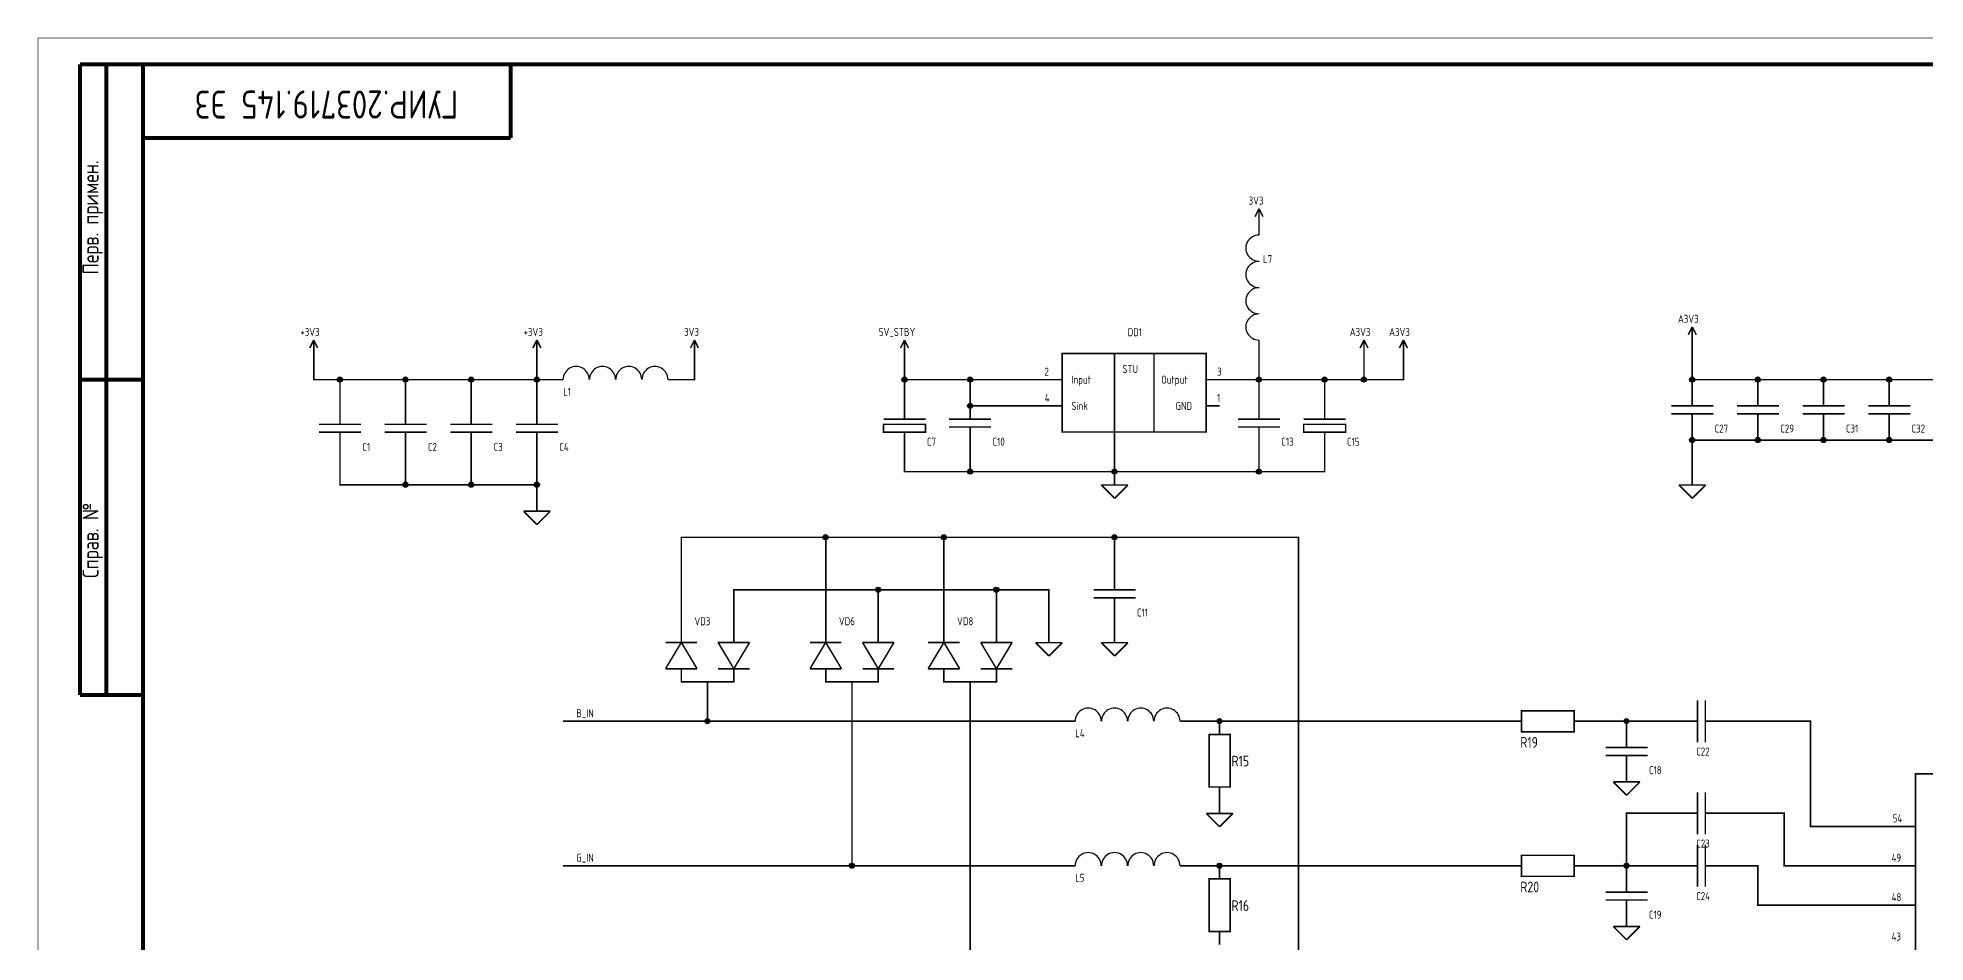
# Model space of a CAD drawing. Header units: millimetres. Extents: x 0 to 594, y 0 to 420.
# Drawn here: x 0 to 359.4, y 248 to 420 of the extents above; entities that cross this region are included whole.
import ezdxf

# ---------------------------------------------------------------- set-up
doc = ezdxf.new("R2010")
doc.units = ezdxf.units.MM
doc.layers.add('Sheet', color=7, linetype='Continuous')
doc.styles.get("Standard").update_dxf_attribs({"font": 'gost.TTF', "oblique": 15})

msp = doc.modelspace()

# ---------------------------------------------------------------- linework, layer by layer
at = {"layer": 'Sheet'}
for points, const_width in [([(0, 420), (593.96, 420), (593.96, 0.04), (0, 0.04), (0, 420)], 0.0991), ([(8, 415), (8, 295)], 0.749), ([(20, 415), (8, 415)], 0.749), ([(13, 415), (13, 295)], 0.749), ([(20, 415), (589, 415)], 0.749), ([(20, 415), (20, 5)], 0.749), ([(90, 401), (90, 415)], 0.749), ([(20, 401), (90, 401)], 0.749), ([(232.5, 387.54), (231.74, 386.02)], 0.3), ([(232.5, 387.54), (233.26, 386.02)], 0.3), ([(232.5, 385), (232.5, 387.54)], 0.3), ([(232.5, 382.5), (232.5, 385)], 0.3), ([(315, 365.04), (314.24, 363.52)], 0.3), ([(315, 365.04), (315.76, 363.52)], 0.3), ([(315, 362.5), (315, 365.04)], 0.3), ([(52.5, 362.54), (51.74, 361.02)], 0.3), ([(52.5, 362.54), (53.26, 361.02)], 0.3), ([(52.5, 360), (52.5, 362.54)], 0.3), ([(97.5, 355), (95, 355), (95, 355), (82.5, 355), (70, 355), (57.5, 355), (57.5, 355), (52.5, 355), (52.5, 360)], 0.3), ([(95, 362.54), (94.24, 361.02)], 0.3), ([(95, 362.54), (95.76, 361.02)], 0.3), ([(95, 360), (95, 362.54)], 0.3), ([(95, 355), (95, 360)], 0.3), ([(122.5, 355), (125, 355), (125, 360)], 0.3), ([(125, 362.54), (124.24, 361.02)], 0.3), ([(125, 362.54), (125.76, 361.02)], 0.3), ([(125, 360), (125, 362.54)], 0.3), ([(165, 362.54), (164.24, 361.02)], 0.3), ([(165, 362.54), (165.76, 361.02)], 0.3), ([(165, 360), (165, 362.54)], 0.3), ([(165, 355), (165, 360)], 0.3), ([(195, 360), (222.46, 360), (222.46, 345.04), (195, 345.04), (195, 360)], 0.3), ([(205, 360), (205, 345)], 0.3), ([(212.5, 360), (212.5, 345)], 0.3), ([(232.5, 360), (232.5, 355), (225, 355)], 0.3), ([(232.5, 362.5), (232.5, 360)], 0.3), ([(245, 355), (252.5, 355), (252.5, 360)], 0.3), ([(252.5, 362.54), (251.74, 361.02)], 0.3), ([(252.5, 362.54), (253.26, 361.02)], 0.3), ([(252.5, 360), (252.5, 362.54)], 0.3), ([(252.5, 355), (260, 355), (260, 360)], 0.3), ([(260, 362.54), (259.24, 361.02)], 0.3), ([(260, 362.54), (260.76, 361.02)], 0.3), ([(260, 360), (260, 362.54)], 0.3), ([(315, 355), (315, 362.5)], 0.3), ([(20, 355), (8, 355)], 0.749), ([(57.5, 355), (57.5, 349)], 0.3), ([(70, 355), (70, 349)], 0.3), ([(82.5, 355), (82.5, 349)], 0.3), ([(95, 355), (95, 349)], 0.3), ([(100, 355), (97.5, 355)], 0.3), ([(120, 355), (122.5, 355)], 0.3), ([(177.5, 355), (165, 355), (165, 350)], 0.3), ([(192.5, 355), (177.5, 355), (177.5, 350), (192.5, 350)], 0.3), ([(195, 355), (192.5, 355)], 0.3), ([(222.5, 355), (225, 355)], 0.3), ([(232.5, 355), (232.5, 350)], 0.3), ([(232.5, 355), (245, 355), (245, 350)], 0.3), ([(390, 352.5), (390, 355), (377.5, 355), (365, 355), (352.5, 355), (340, 355), (327.5, 355), (315, 355), (315, 352.5)], 0.3), ([(315, 350), (315, 352.5)], 0.3), ([(327.5, 355), (327.5, 352.5)], 0.3), ([(327.5, 350), (327.5, 352.5)], 0.3), ([(340, 355), (340, 352.5)], 0.3), ([(340, 350), (340, 352.5)], 0.3), ([(352.5, 355), (352.5, 352.5)], 0.3), ([(352.5, 350), (352.5, 352.5)], 0.3), ([(57.5, 346.5), (57.5, 349)], 0.3), ([(70, 346.5), (70, 349)], 0.3), ([(82.5, 346.5), (82.5, 349)], 0.3), ([(95, 346.5), (95, 349)], 0.3), ([(165, 347.5), (165, 350)], 0.3), ([(177.5, 347.5), (177.5, 350)], 0.3), ([(195, 350), (192.5, 350)], 0.3), ([(222.5, 350), (225, 350)], 0.3), ([(232.5, 347.5), (232.5, 350)], 0.3), ([(245, 347.5), (245, 350)], 0.3), ([(311, 350), (319, 350)], 0.3), ([(319, 348.5), (311, 348.5)], 0.3), ([(315, 348.5), (315, 346)], 0.3), ([(323.5, 350), (331.5, 350)], 0.3), ([(331.5, 348.5), (323.5, 348.5)], 0.3), ([(327.5, 348.5), (327.5, 346)], 0.3), ([(336, 350), (344, 350)], 0.3), ([(344, 348.5), (336, 348.5)], 0.3), ([(340, 348.5), (340, 346)], 0.3), ([(348.5, 350), (356.5, 350)], 0.3), ([(356.5, 348.5), (348.5, 348.5)], 0.3), ([(352.5, 348.5), (352.5, 346)], 0.3), ([(53.5, 346.5), (61.5, 346.5)], 0.3), ([(61.5, 345), (53.5, 345)], 0.3), ([(57.5, 345), (57.5, 342.5)], 0.3), ([(66, 346.5), (74, 346.5)], 0.3), ([(74, 345), (66, 345)], 0.3), ([(70, 345), (70, 342.5)], 0.3), ([(78.5, 346.5), (86.5, 346.5)], 0.3), ([(86.5, 345), (78.5, 345)], 0.3), ([(82.5, 345), (82.5, 342.5)], 0.3), ([(91, 346.5), (99, 346.5)], 0.3), ([(99, 345), (91, 345)], 0.3), ([(95, 345), (95, 342.5)], 0.3), ([(161, 347.5), (169, 347.5)], 0.3), ([(169, 346.5), (161, 346.5), (161, 345), (169, 345), (169, 346.5)], 0.3), ([(165, 345), (165, 343.5)], 0.3), ([(173.5, 347.5), (181.5, 347.5)], 0.3), ([(181.5, 346), (173.5, 346)], 0.3), ([(177.5, 346), (177.5, 343.5)], 0.3), ([(177.5, 337.5), (205, 337.5), (205, 345)], 0.3), ([(228.5, 347.5), (236.5, 347.5)], 0.3), ([(236.5, 346), (228.5, 346)], 0.3), ([(232.5, 346), (232.5, 343.5)], 0.3), ([(241, 347.5), (249, 347.5)], 0.3), ([(249, 346.5), (241, 346.5), (241, 345), (249, 345), (249, 346.5)], 0.3), ([(245, 345), (245, 343.5)], 0.3), ([(315, 346), (315, 343.5), (327.5, 343.5), (340, 343.5), (352.5, 343.5), (365, 343.5), (377.5, 343.5), (390, 343.5), (390, 346)], 0.3), ([(327.5, 343.5), (327.5, 346)], 0.3), ([(340, 343.5), (340, 346)], 0.3), ([(352.5, 343.5), (352.5, 346)], 0.3), ([(57.5, 342.5), (57.5, 335), (70, 335), (82.5, 335), (95, 335), (95, 342.5)], 0.3), ([(70, 342.5), (70, 335)], 0.3), ([(82.5, 342.5), (82.5, 335)], 0.3), ([(165, 343.5), (165, 337.5), (177.5, 337.5), (177.5, 343.5)], 0.3), ([(205, 337.5), (232.5, 337.5), (232.5, 343.5)], 0.3), ([(232.5, 337.5), (245, 337.5), (245, 343.5)], 0.3), ([(315, 337.5), (315, 343.5)], 0.3), ([(95, 335), (95, 332.5)], 0.3), ([(202.46, 334.96), (207.54, 334.96)], 0.3), ([(202.46, 334.96), (205, 332.42)], 0.3), ([(205, 337.5), (205, 334.96)], 0.3), ([(207.54, 334.96), (205, 332.42)], 0.3), ([(312.46, 334.96), (317.54, 334.96)], 0.3), ([(312.46, 334.96), (315, 332.42)], 0.3), ([(315, 337.5), (315, 334.96)], 0.3), ([(317.54, 334.96), (315, 332.42)], 0.3), ([(95, 332.5), (95, 329.96)], 0.3), ([(92.46, 329.96), (97.54, 329.96)], 0.3), ([(92.46, 329.96), (95, 327.42)], 0.3), ([(97.54, 329.96), (95, 327.42)], 0.3), ([(122.5, 307.5), (122.5, 325), (150, 325), (172.5, 325), (205, 325), (240, 325), (240, 212.5), (240, 209)], 0.3), ([(150, 307.5), (150, 325)], 0.3), ([(172.5, 307.5), (172.5, 325)], 0.3), ([(205, 317.5), (205, 325)], 0.3), ([(205, 315), (205, 317.5)], 0.3), ([(132.5, 307.5), (132.5, 315), (160, 315), (182.5, 315), (192.5, 315), (192.5, 307.5)], 0.3), ([(160, 307.5), (160, 315)], 0.3), ([(182.5, 307.5), (182.5, 315)], 0.3), ([(201, 315), (209, 315)], 0.3), ([(209, 313.5), (201, 313.5)], 0.3), ([(205, 313.5), (205, 311)], 0.3), ([(205, 307.5), (205, 311)], 0.3), ([(122.5, 305), (122.5, 307.5)], 0.3), ([(132.5, 305), (132.5, 307.5)], 0.3), ([(150, 305), (150, 307.5)], 0.3), ([(160, 305), (160, 307.5)], 0.3), ([(172.5, 305), (172.5, 307.5)], 0.3), ([(182.5, 305), (182.5, 307.5)], 0.3), ([(192.5, 307.5), (192.5, 304.96)], 0.3), ([(205, 307.5), (205, 304.96)], 0.3), ([(119.5, 300), (122.5, 305)], 0.3), ([(125.5, 305), (119.5, 305)], 0.3), ([(125.5, 300), (122.5, 305)], 0.3), ([(129.5, 305), (135.5, 305)], 0.3), ([(129.5, 305), (132.5, 300)], 0.3), ([(135.5, 305), (132.5, 300)], 0.3), ([(147, 300), (150, 305)], 0.3), ([(153, 305), (147, 305)], 0.3), ([(153, 300), (150, 305)], 0.3), ([(157, 305), (163, 305)], 0.3), ([(157, 305), (160, 300)], 0.3), ([(163, 305), (160, 300)], 0.3), ([(169.5, 300), (172.5, 305)], 0.3), ([(175.5, 305), (169.5, 305)], 0.3), ([(175.5, 300), (172.5, 305)], 0.3), ([(179.5, 305), (185.5, 305)], 0.3), ([(179.5, 305), (182.5, 300)], 0.3), ([(185.5, 305), (182.5, 300)], 0.3), ([(189.96, 304.96), (195.04, 304.96)], 0.3), ([(189.96, 304.96), (192.5, 302.42)], 0.3), ([(195.04, 304.96), (192.5, 302.42)], 0.3), ([(202.46, 304.96), (207.54, 304.96)], 0.3), ([(202.46, 304.96), (205, 302.42)], 0.3), ([(207.54, 304.96), (205, 302.42)], 0.3), ([(125.5, 300), (119.5, 300)], 0.3), ([(122.5, 300), (122.5, 297.5), (132.5, 297.5), (132.5, 300)], 0.3), ([(129.5, 300), (135.5, 300)], 0.3), ([(153, 300), (147, 300)], 0.3), ([(150, 300), (150, 297.5), (160, 297.5), (160, 300)], 0.3), ([(157, 300), (163, 300)], 0.3), ([(175.5, 300), (169.5, 300)], 0.3), ([(172.5, 300), (172.5, 297.5), (182.5, 297.5), (182.5, 300)], 0.3), ([(179.5, 300), (185.5, 300)], 0.3), ([(8, 295), (20, 295)], 0.749), ([(127.5, 297.5), (127.5, 295)], 0.3), ([(127.5, 295), (127.5, 290)], 0.3), ([(155, 297.5), (155, 295)], 0.3), ([(155, 295), (155, 262.5)], 0.3), ([(177.5, 297.5), (177.5, 295)], 0.3), ([(177.5, 295), (177.5, 240)], 0.3), ([(282.5, 290), (282.5, 292), (292.5, 292), (292.5, 288), (282.5, 288), (282.5, 290)], 0.3), ([(316, 286), (316, 294)], 0.3), ([(317.5, 294), (317.5, 286)], 0.3), ([(195, 290), (127.5, 290), (100, 290)], 0.3), ([(197.5, 290), (195, 290)], 0.3), ([(217.5, 290), (220, 290)], 0.3), ([(220, 290), (225, 290), (280, 290)], 0.3), ([(225, 277.5), (223, 277.5), (223, 287.5), (227, 287.5), (227, 277.5), (225, 277.5)], 0.3), ([(225, 287.5), (225, 290)], 0.3), ([(282.5, 290), (280, 290)], 0.3), ([(292.5, 290), (295, 290)], 0.3), ([(295, 290), (302.5, 290)], 0.3), ([(313.5, 290), (302.5, 290), (302.5, 287.5)], 0.3), ([(302.5, 285), (302.5, 287.5)], 0.3), ([(316, 290), (313.5, 290)], 0.3), ([(317.5, 290), (320, 290)], 0.3), ([(350, 270), (337.5, 270), (337.5, 290), (320, 290)], 0.3), ([(298.5, 285), (306.5, 285)], 0.3), ([(306.5, 283.5), (298.5, 283.5)], 0.3), ([(302.5, 283.5), (302.5, 281)], 0.3), ([(302.5, 281), (302.5, 278.46)], 0.3), ([(225, 277.5), (225, 275)], 0.3), ([(299.96, 278.46), (305.04, 278.46)], 0.3), ([(299.96, 278.46), (302.5, 275.92)], 0.3), ([(305.04, 278.46), (302.5, 275.92)], 0.3), ([(357.5, 280), (419.96, 280), (419.96, 182.54), (357.5, 182.54), (357.5, 280)], 0.3), ([(225, 275), (225, 272.46)], 0.3), ([(316, 268.5), (316, 276.5)], 0.3), ([(317.5, 276.5), (317.5, 268.5)], 0.3), ([(222.46, 272.46), (227.54, 272.46)], 0.3), ([(222.46, 272.46), (225, 269.92)], 0.3), ([(227.54, 272.46), (225, 269.92)], 0.3), ([(313.5, 272.5), (302.5, 272.5), (302.5, 262.5), (302.5, 260)], 0.3), ([(316, 272.5), (313.5, 272.5)], 0.3), ([(317.5, 272.5), (320, 272.5)], 0.3), ([(350, 262.5), (332.5, 262.5), (332.5, 272.5), (320, 272.5)], 0.3), ([(357.62, 270), (350, 270)], 0.3), ([(316, 258.5), (316, 266.5)], 0.3), ([(317.5, 266.5), (317.5, 258.5)], 0.3), ([(100, 262.5), (155, 262.5), (195, 262.5)], 0.3), ([(197.5, 262.5), (195, 262.5)], 0.3), ([(217.5, 262.5), (220, 262.5)], 0.3), ([(220, 262.5), (225, 262.5), (280, 262.5)], 0.3), ([(225, 260), (225, 262.5)], 0.3), ([(282.5, 262.5), (280, 262.5)], 0.3), ([(282.5, 262.5), (282.5, 264.5), (292.5, 264.5), (292.5, 260.5), (282.5, 260.5), (282.5, 262.5)], 0.3), ([(292.5, 262.5), (295, 262.5)], 0.3), ([(302.5, 262.5), (295, 262.5)], 0.3), ([(313.5, 262.5), (302.5, 262.5)], 0.3), ([(316, 262.5), (313.5, 262.5)], 0.3), ([(317.5, 262.5), (320, 262.5)], 0.3), ([(320, 262.5), (327.5, 262.5), (327.5, 255), (350, 255)], 0.3), ([(357.62, 262.5), (350, 262.5)], 0.3), ([(225, 250), (223, 250), (223, 260), (227, 260), (227, 250), (225, 250)], 0.3), ([(302.5, 257.5), (302.5, 260)], 0.3), ([(298.5, 257.5), (306.5, 257.5)], 0.3), ([(306.5, 256), (298.5, 256)], 0.3), ([(302.5, 256), (302.5, 253.5)], 0.3), ([(302.5, 253.5), (302.5, 250.96)], 0.3), ([(357.62, 255), (350, 255)], 0.3), ([(225, 250), (225, 247.5)], 0.3), ([(299.96, 250.96), (305.04, 250.96)], 0.3), ([(299.96, 250.96), (302.5, 248.42)], 0.3), ([(305.04, 250.96), (302.5, 248.42)], 0.3)]:
    msp.add_lwpolyline(points, dxfattribs=dict(at, const_width=const_width))
at = {"layer": 'Sheet', "const_width": 0.508}
for points in [[(57.25, 355, 1), (57.75, 355, 1)], [(69.75, 355, 1), (70.25, 355, 1)], [(82.25, 355, 1), (82.75, 355, 1)], [(94.75, 355, 1), (95.25, 355, 1)], [(94.75, 355, 1), (95.25, 355, 1)], [(164.75, 355, 1), (165.25, 355, 1)], [(177.25, 355, 1), (177.75, 355, 1)], [(232.25, 355, 1), (232.75, 355, 1)], [(244.75, 355, 1), (245.25, 355, 1)], [(252.25, 355, 1), (252.75, 355, 1)], [(314.75, 355, 1), (315.25, 355, 1)], [(327.25, 355, 1), (327.75, 355, 1)], [(339.75, 355, 1), (340.25, 355, 1)], [(352.25, 355, 1), (352.75, 355, 1)], [(177.25, 350, 1), (177.75, 350, 1)], [(314.75, 343.5, 1), (315.25, 343.5, 1)], [(327.25, 343.5, 1), (327.75, 343.5, 1)], [(339.75, 343.5, 1), (340.25, 343.5, 1)], [(352.25, 343.5, 1), (352.75, 343.5, 1)], [(177.25, 337.5, 1), (177.75, 337.5, 1)], [(204.75, 337.5, 1), (205.25, 337.5, 1)], [(232.25, 337.5, 1), (232.75, 337.5, 1)], [(69.75, 335, 1), (70.25, 335, 1)], [(82.25, 335, 1), (82.75, 335, 1)], [(94.75, 335, 1), (95.25, 335, 1)], [(149.75, 325, 1), (150.25, 325, 1)], [(172.25, 325, 1), (172.75, 325, 1)], [(204.75, 325, 1), (205.25, 325, 1)], [(159.75, 315, 1), (160.25, 315, 1)], [(182.25, 315, 1), (182.75, 315, 1)], [(127.25, 290, 1), (127.75, 290, 1)], [(224.75, 290, 1), (225.25, 290, 1)], [(302.25, 290, 1), (302.75, 290, 1)], [(154.75, 262.5, 1), (155.25, 262.5, 1)], [(224.75, 262.5, 1), (225.25, 262.5, 1)], [(302.25, 262.5, 1), (302.75, 262.5, 1)]]:
    msp.add_lwpolyline(points, format="xyb", close=True, dxfattribs=at)
at = {"layer": 'Sheet'}
for centre in [(204.98, 337.52), (204.98, 337.52), (204.98, 337.52), (204.98, 337.52), (204.98, 337.52), (204.98, 337.52), (172.48, 325.02), (172.48, 325.02), (172.48, 325.02), (172.48, 325.02), (204.98, 325.02), (204.98, 325.02), (204.98, 325.02), (204.98, 325.02), (182.48, 315.02), (182.48, 315.02), (182.48, 315.02), (182.48, 315.02)]:
    msp.add_circle(centre, 0.488, dxfattribs=at)
for centre, start, end in [((232.48, 380.02), 89.5034, 270.4884), ((232.48, 375.02), 89.5034, 270.4884), ((232.48, 370.02), 89.5034, 270.4884), ((232.48, 365.02), 89.5032, 270.4882), ((102.48, 355.02), 359.5067, 180.5017), ((107.48, 355.02), 359.5067, 180.5017), ((112.48, 355.02), 359.5067, 180.5017), ((117.48, 355.02), 359.5067, 180.5017), ((199.98, 290.02), 359.5255, 180.4828), ((204.98, 290.02), 359.5254, 180.4827), ((209.98, 290.02), 359.5254, 180.4827), ((214.98, 290.02), 359.5254, 180.4827), ((199.98, 262.52), 359.5183, 180.49), ((204.98, 262.52), 359.5183, 180.49), ((209.98, 262.52), 359.5183, 180.49), ((214.98, 262.52), 359.5182, 180.49)]:
    msp.add_arc(centre, 2.48, start, end, dxfattribs=at)
for centre, major_axis, ratio in [((57.48, 355.02), (0.486, 0), 0.999995), ((57.48, 355.02), (0.486, 0), 0.999995), ((57.48, 355.02), (0.486, 0), 0.999995), ((57.48, 355.02), (0.486, 0), 0.999995), ((69.98, 355.02), (0.486, 0), 0.999995), ((69.98, 355.02), (0.486, 0), 0.999995), ((69.98, 355.02), (0.486, 0), 0.999995), ((69.98, 355.02), (0.486, 0), 0.999995), ((82.48, 355.02), (0.486, 0), 0.999995), ((82.48, 355.02), (0.486, 0), 0.999995), ((82.48, 355.02), (0.486, 0), 0.999995), ((82.48, 355.02), (0.486, 0), 0.999995), ((94.98, 355.02), (0.486, 0), 0.999995), ((94.98, 355.02), (0.486, 0), 0.999995), ((94.98, 355.02), (0.486, 0), 0.999995), ((94.98, 355.02), (0.486, 0), 0.999995), ((94.98, 355.02), (0.486, 0), 0.999995), ((94.98, 355.02), (0.486, 0), 0.999995), ((94.98, 355.02), (0.486, 0), 0.999995), ((94.98, 355.02), (0.486, 0), 0.999995), ((164.98, 355.02), (0.486, 0), 0.999995), ((164.98, 355.02), (0.486, 0), 0.999995), ((164.98, 355.02), (0.486, 0), 0.999995), ((164.98, 355.02), (0.486, 0), 0.999995), ((177.48, 355.02), (0.486, 0), 0.999995), ((177.48, 355.02), (0.486, 0), 0.999995), ((177.48, 355.02), (0.486, 0), 0.999995), ((177.48, 355.02), (0.486, 0), 0.999995), ((232.48, 355.02), (0.486, 0), 0.999995), ((232.48, 355.02), (0.486, 0), 0.999995), ((232.48, 355.02), (0.486, 0), 0.999995), ((232.48, 355.02), (0.486, 0), 0.999995), ((232.48, 355.02), (0.486, 0), 0.999995), ((232.48, 355.02), (0.486, 0), 0.999995), ((244.98, 355.02), (0.486, 0), 0.999974), ((244.98, 355.02), (0.486, 0), 0.999974), ((244.98, 355.02), (0.486, 0), 0.999974), ((244.98, 355.02), (0.486, 0), 0.999974), ((252.48, 355.02), (0.486, 0), 0.999974), ((252.48, 355.02), (0.486, 0), 0.999974), ((252.48, 355.02), (0.486, 0), 0.999974), ((252.48, 355.02), (0.486, 0), 0.999974), ((314.98, 355.02), (0.486, 0), 0.999995), ((314.98, 355.02), (0.486, 0), 0.999995), ((314.98, 355.02), (0.486, 0), 0.999995), ((314.98, 355.02), (0.486, 0), 0.999995), ((327.48, 355.02), (0.486, 0), 0.999995), ((327.48, 355.02), (0.486, 0), 0.999995), ((327.48, 355.02), (0.486, 0), 0.999995), ((327.48, 355.02), (0.486, 0), 0.999995), ((339.98, 355.02), (0.486, 0), 0.999995), ((339.98, 355.02), (0.486, 0), 0.999995), ((339.98, 355.02), (0.486, 0), 0.999995), ((339.98, 355.02), (0.486, 0), 0.999995), ((352.48, 355.02), (0.486, 0), 0.999995), ((352.48, 355.02), (0.486, 0), 0.999995), ((352.48, 355.02), (0.486, 0), 0.999995), ((352.48, 355.02), (0.486, 0), 0.999995), ((177.48, 350.02), (0.486, 0), 0.999995), ((177.48, 350.02), (0.486, 0), 0.999995), ((177.48, 350.02), (0.486, 0), 0.999995), ((177.48, 350.02), (0.486, 0), 0.999995), ((177.48, 350.02), (0.486, 0), 0.999995), ((314.98, 343.52), (0, 0.488), 0.997286), ((314.98, 343.52), (0, 0.488), 0.997286), ((314.98, 343.52), (0, 0.488), 0.997286), ((314.98, 343.52), (0, 0.488), 0.997286), ((327.48, 343.52), (0, 0.488), 0.997286), ((327.48, 343.52), (0, 0.488), 0.997286), ((327.48, 343.52), (0, 0.488), 0.997286), ((327.48, 343.52), (0, 0.488), 0.997286), ((339.98, 343.52), (0, 0.488), 0.997286), ((339.98, 343.52), (0, 0.488), 0.997286), ((339.98, 343.52), (0, 0.488), 0.997286), ((339.98, 343.52), (0, 0.488), 0.997286), ((352.48, 343.52), (0, 0.488), 0.997286), ((352.48, 343.52), (0, 0.488), 0.997286), ((352.48, 343.52), (0, 0.488), 0.997286), ((352.48, 343.52), (0, 0.488), 0.997286), ((177.48, 337.52), (0, 0.488), 0.997292), ((177.48, 337.52), (0, 0.488), 0.997292), ((177.48, 337.52), (0, 0.488), 0.997292), ((177.48, 337.52), (0, 0.488), 0.997292), ((232.48, 337.52), (0, 0.488), 0.997292), ((232.48, 337.52), (0, 0.488), 0.997292), ((232.48, 337.52), (0, 0.488), 0.997292), ((232.48, 337.52), (0, 0.488), 0.997292), ((69.98, 335.02), (0, 0.488), 0.997281), ((69.98, 335.02), (0, 0.488), 0.997281), ((69.98, 335.02), (0, 0.488), 0.997281), ((69.98, 335.02), (0, 0.488), 0.997281), ((82.48, 335.02), (0, 0.488), 0.997281), ((82.48, 335.02), (0, 0.488), 0.997281), ((82.48, 335.02), (0, 0.488), 0.997281), ((82.48, 335.02), (0, 0.488), 0.997281), ((94.98, 335.02), (0, 0.488), 0.997281), ((94.98, 335.02), (0, 0.488), 0.997281), ((94.98, 335.02), (0, 0.488), 0.997281), ((94.98, 335.02), (0, 0.488), 0.997281), ((149.98, 325.02), (0.488, 0), 0.99999), ((149.98, 325.02), (0.488, 0), 0.99999), ((149.98, 325.02), (0.488, 0), 0.99999), ((149.98, 325.02), (0.488, 0), 0.99999), ((159.98, 315.02), (0.488, 0), 0.99999), ((159.98, 315.02), (0.488, 0), 0.99999), ((159.98, 315.02), (0.488, 0), 0.99999), ((159.98, 315.02), (0.488, 0), 0.99999), ((127.48, 290.02), (0.488, 0), 0.997271), ((127.48, 290.02), (0.488, 0), 0.997271), ((127.48, 290.02), (0.488, 0), 0.997271), ((127.48, 290.02), (0.488, 0), 0.997271), ((224.98, 290.02), (0.488, 0), 0.99726), ((224.98, 290.02), (0.488, 0), 0.99726), ((224.98, 290.02), (0.488, 0), 0.99726), ((224.98, 290.02), (0.488, 0), 0.99726), ((224.98, 290.02), (0.488, 0), 0.99726), ((302.48, 290.02), (0.488, 0), 0.99726), ((302.48, 290.02), (0.488, 0), 0.99726), ((302.48, 290.02), (0.488, 0), 0.99726), ((302.48, 290.02), (0.488, 0), 0.99726), ((154.98, 262.52), (0, 0.488), 0.997281), ((154.98, 262.52), (0, 0.488), 0.997281), ((154.98, 262.52), (0, 0.488), 0.997281), ((154.98, 262.52), (0, 0.488), 0.997281), ((224.98, 262.52), (0.488, 0), 0.99999), ((224.98, 262.52), (0.488, 0), 0.99999), ((224.98, 262.52), (0.488, 0), 0.99999), ((224.98, 262.52), (0.488, 0), 0.99999), ((224.98, 262.52), (0.488, 0), 0.99999), ((302.48, 262.52), (0.488, 0), 0.99999), ((302.48, 262.52), (0.488, 0), 0.99999), ((302.48, 262.52), (0.488, 0), 0.99999), ((302.48, 262.52), (0.488, 0), 0.99999), ((302.48, 262.52), (0.488, 0), 0.99999), ((302.48, 262.52), (0.488, 0), 0.99999)]:
    msp.add_ellipse(centre, major_axis=major_axis, ratio=ratio, dxfattribs=at)

# ---------------------------------------------------------------- texts
for s, height, rotation, p in [('ГУИР.203719.145 Э3', 5.334, 180, (80.02, 410.02)), ('Перв. примен.', 3.048, 90, (11.53, 375)), ('Справ. №', 3.048, 90, (11.53, 317.27))]:
    msp.add_text(s, height=height, rotation=rotation, dxfattribs=at).set_placement(p)
for s, height, p in [('3V3', 1.524, (230.53, 388.31)), ('L7', 1.524, (233.26, 377.17)), ('A3V3', 1.524, (312.29, 365.81)), ('+3V3', 1.524, (49.96, 363.31)), ('+3V3', 1.524, (92.46, 363.31)), ('3V3', 1.524, (123.03, 363.31)), ('5V_STBY', 1.524, (160.12, 363.31)), ('DD1', 1.524, (207.5, 363.27)), ('A3V3', 1.524, (249.79, 363.31)), ('A3V3', 1.524, (257.29, 363.31)), ('2', 1.52, (191.65, 355.77)), ('STU', 1.524, (206.5, 356.27)), ('3', 1.52, (224.53, 355.77)), ('L1', 1.524, (100, 351.96)), ('4', 1.52, (191.7, 350.77)), ('Input', 1.524, (196.78, 354.24)), ('Output', 1.524, (213.89, 354.24)), ('1', 1.52, (224.53, 350.77)), ('Sink', 1.524, (196.78, 349.24)), ('GND', 1.524, (216.61, 349.24)), ('C27', 1.524, (319.25, 344.93)), ('C29', 1.524, (331.75, 344.93)), ('C31', 1.524, (344.25, 344.93)), ('C32', 1.524, (356.75, 344.93)), ('C1', 1.524, (61.75, 341.43)), ('C2', 1.524, (74.25, 341.43)), ('C3', 1.524, (86.75, 341.43)), ('C4', 1.524, (99.25, 341.43)), ('C7', 1.524, (169.25, 342.43)), ('C10', 1.524, (181.75, 342.43)), ('C13', 1.524, (236.75, 342.43)), ('C15', 1.524, (249.25, 342.43)), ('VD3', 1.524, (125, 308.27)), ('VD6', 1.524, (152.5, 308.27)), ('VD8', 1.524, (175, 308.27)), ('C11', 1.524, (209.25, 309.93)), ('B_IN', 1.524, (102.5, 290.77)), ('L4', 1.524, (197.5, 286.96)), ('R19', 2.032, (282.25, 284.96)), ('C22', 1.524, (315.75, 283.47)), ('R15', 2.032, (227.25, 281.41)), ('C18', 1.524, (306.75, 279.93)), ('54', 1.524, (353.17, 270.77)), ('C23', 1.524, (315.75, 265.97)), ('G_IN', 1.524, (102.5, 263.27)), ('49', 1.524, (352.96, 263.27)), ('L5', 1.524, (197.5, 259.46)), ('R20', 2.032, (282.25, 257.46)), ('R16', 2.032, (227.25, 253.91)), ('C24', 1.524, (315.75, 255.97)), ('48', 1.524, (352.96, 255.77)), ('C19', 1.524, (306.75, 252.43)), ('43', 1.524, (352.96, 248.27))]:
    msp.add_text(s, height=height, dxfattribs=at).set_placement(p)

doc.saveas('drawing.dxf')
